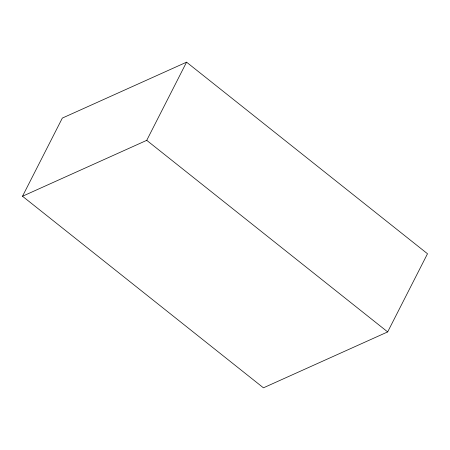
<?xml version="1.0" encoding="UTF-8"?>
<svg xmlns="http://www.w3.org/2000/svg" width="450" height="450" viewBox="0 0 450 450"><rect width="100%" height="100%" fill="white"/><g stroke="black" fill="none" stroke-linecap="round" stroke-linejoin="round"><path stroke-width="0.67" d="M22.5 196.251L62.331 118.086L186.559 62.179L427.5 253.749L387.669 331.914L263.441 387.821L22.5 196.251L146.734 140.344L186.559 62.179M146.734 140.344L387.669 331.914"/></g></svg>
